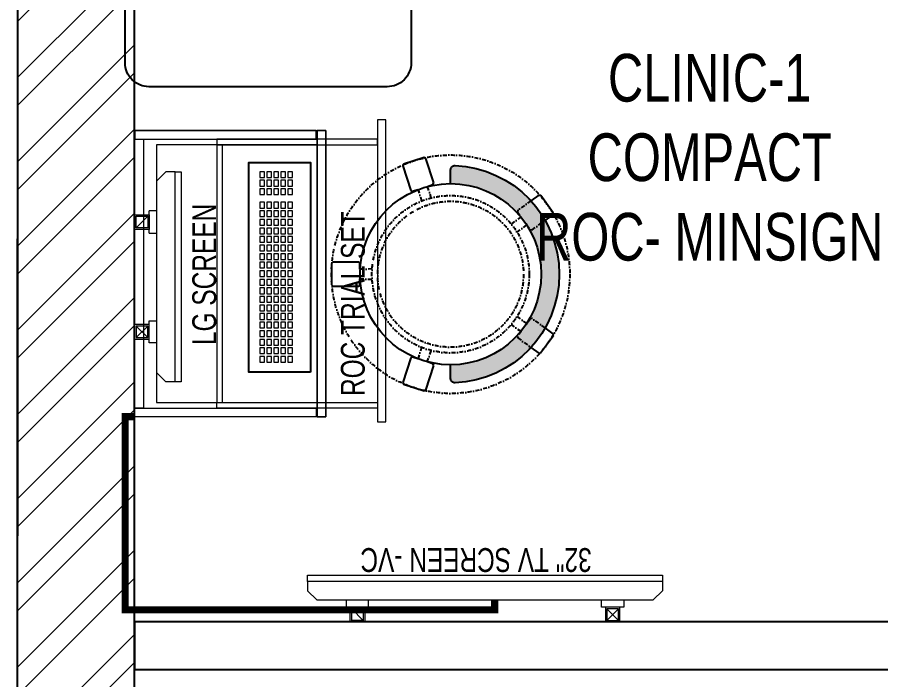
# Model space of a CAD drawing. Header units: feet. Extents: x 2845063 to 2853661, y -5473857 to -5445633.
# Drawn here: x 2845063 to 2846875, y -5453943 to -5452554 of the extents above; entities that cross this region are included whole.
import ezdxf

# ---------------------------------------------------------------- set-up
doc = ezdxf.new("R2010")
doc.units = ezdxf.units.FT
doc.header["$LTSCALE"] = 33
doc.header["$MEASUREMENT"] = 0
for name, pattern in [('ACAD_ISO03W100', [30, 12, -18]), ('DASHDOT2', [0.5, 0.25, -0.125, 0, -0.125]), ('HIDDEN', [9.524999999999995, 6.349999999999997, -3.174999999999998])]:
    doc.linetypes.add(name, pattern=pattern)
doc.layers.add('A-WALL', color=1, linetype='Continuous')
doc.layers.add('PDF_Geometry', color=7, linetype='Continuous')
for name, color, linetype, lineweight in [('Floor-Unit', 1, 'Continuous', 13), ('HATCH', 9, 'Continuous', 9), ('LENS-DIM', 252, 'Continuous', 5), ('LENS-FURNITURE', 13, 'Continuous', 9), ('LENS-PARTITION', 21, 'Continuous', 25), ('LENS-TEXT', 31, 'Continuous', 5), ('LENS_PARTITION', 21, 'Continuous', 25), ('LENS_TEXT', 31, 'Continuous', 5), ('LK-EQPMT', 3, 'Continuous', 18), ('LN-ELEVATION-1', 81, 'Continuous', 25), ('LN-ELEVATION-2', 103, 'Continuous', 20), ('LN-HATCH', 251, 'Continuous', 0), ('TV', 92, 'Continuous', 18)]:
    doc.layers.add(name, color=color, linetype=linetype, lineweight=lineweight)
doc.styles.get("Standard").update_dxf_attribs({"font": 'GILC____.TTF'})

# ---------------------------------------------------------------- blocks, each defined once
blk = doc.blocks.new('A$C5049e784')
at = {"layer": 'LN-HATCH'}
h = blk.add_hatch(dxfattribs=at)
h.set_pattern_fill('ANSI32', color=256, scale=333, angle=180)
h.set_pattern_definition([(225, (-7166785.009061094, 5286079.143391727), (88.29995930067012, -88.29995930067015), []), (225, (-7166843.875700529, 5286079.143391727), (88.29995930067012, -88.29995930067015), [])])
h.paths.add_polyline_path([(-4839.834667843767, 8599.223253980277), (-5079.767780202441, 8597.881181756966), (-5079.881211658008, 4220.447556996718), (-4839.662434860133, 4220.431769646704)])
h.paths.add_polyline_path([(-5079.918015151285, 3660.449202433229), (-5080.210143737495, -784.5507783675566), (-4814.662434860133, -784.5682303532957), (-4814.662434860133, 3660.431769646705)])
h.paths.add_polyline_path([(-5080.246947317384, -1344.550447345711), (-5080.541179140098, -5821.55305683706), (-4849.662434860133, -5821.568230353296), (-4809.662434860133, -1344.568230353296)])
h.paths.add_polyline_path([(-5080.662434860133, -7666.568230353296), (-4850.662434860133, -7666.568230353296), (-4850.662434860133, -6398.563462235034), (-5080.579099997878, -6398.55312006548)])
h.paths.add_polyline_path([(-4465.662434860132, -6112.568230353296), (-4744.662434860132, -6112.568230353296), (-4744.662434860132, -6398.568230353296), (-4465.662434860132, -6398.568230353296)])
h.paths.add_polyline_path([(641.4772786162792, 11254.10376429464), (516.4772786144167, 11254.10376429464), (516.4772786144167, 9225.431769646704), (436.4772786144166, 9225.431769646704), (436.4772786144166, 8975.431769646704), (501.4772786144167, 8975.431769646704), (501.4772786144167, 4214.431769646703), (436.4772786144166, 4214.431769646703), (436.4772786144166, 3964.431769646704), (506.4772786144167, 3964.431769646704), (506.4772786144167, -890.5682303532957), (451.4772786144167, -890.5682303532957), (451.4772786144167, -1130.568230353296), (511.4772786144166, -1130.568230353296), (511.4772786144166, -6101.568230353296), (451.4772786144167, -6101.568230353296), (451.4772786144167, -6351.568230353296), (597.4303277498111, -6351.568230353296), (691.4772786144167, -6351.568230353296), (691.4772786144167, -6101.568230353296), (641.4772786144167, -6101.568230353296)])
h.paths.add_polyline_path([(-4856.662434860133, 17980.4317696467), (-2268.522721385583, 17980.4317696467), (-2268.522721385583, 17860.4317696467), (-2148.522721385583, 17860.4317696467), (-2148.522721385583, 17980.4317696467), (506.4772786144167, 17980.4317696467), (506.4772786144167, 11254.10376429464), (641.477278615348, 11254.10376429464), (641.4772786144167, 18210.4317696467), (-5080.768199215643, 18210.4317696467), (-5080.946534873918, 9149.222628249787), (-4834.946534873918, 9149.222628249787), (-4834.662434860132, 16257.4317696467), (-2371.662434860132, 16257.4317696467), (-2371.662434860132, 16489.4317696467), (-4856.662434860133, 16489.4317696467)])
at = {"layer": 'A-WALL'}
for points in [[(-5080.662434860133, 18210.4317696467), (-5080.662434860133, 12502.4317696467), (-5080.946534873918, 9149.222628249787)], [(-4834.662434860132, 9149.222628249787), (-4834.662434860132, 12502.4317696467), (-4834.662434860132, 16257.4317696467)], [(-5080.768199215643, 11254.10376429464), (-5080.946534873918, 9149.222628249787)], [(-4834.662434860132, 9149.222628249787), (-4834.662434860132, 11254.10376429464)]]:
    blk.add_lwpolyline(points, dxfattribs=at)
blk = doc.blocks.new('MOROTISED TABLE-TRIAL SET 950x600')
at = {"layer": 'PDF_Geometry', "lineweight": 25}
blk.add_lwpolyline([(415.5923622683621, 2.18279e-11), (550.0003704861738, 2.18279e-11, 0.4142524001247118), (599.9958994225599, 50.00260162355697), (599.9958994225599, 899.9973678589085, 0.4142518501714829), (550.0003704861738, 950.0000000000218), (50.00260613718999, 950.0000000000218, 0.4142929195148918), (4.605390131e-07, 899.9973678589085), (4.605390131e-07, 50.00260162355697, 0.414163635492108), (50.00260613718999, 2.18279e-11), (415.5923622683621, 2.18279e-11)], format="xyb", dxfattribs=at)
blk = doc.blocks.new('TRIAL SET ROC')
at = {"layer": 'LENS-DIM', "ltscale": 0.5}
for points in [[(-400.3652351796627, -364.3162249757442), (-430.3652351796626, -364.3162249757442)], [(169.6347648203373, -364.3162249757442), (139.6347648203373, -364.3162249757442)]]:
    blk.add_lwpolyline(points, dxfattribs=at)
at = {"layer": 'LENS-FURNITURE'}
blk.add_lwpolyline([(-430.3652351796626, 18), (169.6347648203373, 18), (169.6347648203373, -382.3162249757443), (-430.3652351796626, -382.3162249757443)], close=True, dxfattribs=at)
at = {"layer": 'LENS-FURNITURE', "color": 146}
for points in [[(-412.3652351796627, -153.6065521437457), (-400.3652351796627, -153.6065521437457), (-400.3652351796628, -490.6065521437458), (-412.3652351796627, -490.6065521437458)], [(139.6347648203373, -153.6065521437458), (-400.3652351796627, -153.6065521437457), (-400.3652351796627, -165.6065521437457), (139.6347648203373, -165.6065521437458)], [(151.6347648203373, -153.6065521437458), (139.6347648203373, -153.6065521437458), (139.6347648203372, -490.6065521437458), (151.6347648203373, -490.6065521437458)], [(192.1347648203373, -490.6065521437458), (-440.8652351796627, -490.6065521437458), (-440.8652351796627, -508.6065521437458), (192.1347648203373, -508.6065521437458)]]:
    blk.add_lwpolyline(points, close=True, dxfattribs=at)
at = {"layer": 'LN-ELEVATION-2'}
for points in [[(-430.3652351796626, 18), (-412.3652351796627, 18), (-412.3652351796627, -362.3162249757442), (-430.3652351796626, -362.3162249757442)], [(-412.3652351796627, 18), (151.6347648203373, 18), (151.6347648203373, 0), (-412.3652351796627, 0)], [(169.6347648203373, 18), (151.6347648203373, 18), (151.6347648203373, -362.3162249757442), (169.6347648203373, -362.3162249757442)], [(169.6347648203373, -364.3162249757442), (-430.3652351796626, -364.3162249757442), (-430.3652351796626, -382.3162249757443), (169.6347648203373, -382.3162249757443)], [(169.6347648203373, -382.3162249757443), (-430.3652351796626, -382.3162249757443), (-430.3652351796626, -364.3162249757442), (169.6347648203373, -364.3162249757442)]]:
    blk.add_lwpolyline(points, close=True, dxfattribs=at)
at = {"layer": 'LN-ELEVATION-2', "linetype": 'HIDDEN', "ltscale": 100}
blk.add_lwpolyline([(-400.3652351796627, -364.3162249757442), (139.6347648203373, -364.3162249757442), (139.6347648203373, -27.35909500904381), (-400.3652351796627, -27.35909500904381)], close=True, dxfattribs=at)
at = {"insert": (-386.8645105547048, -414.1468168679739), "char_height": 50, "attachment_point": 1}
blk.add_mtext_dynamic_manual_height_columns('ROC TRIAL SET', width=625.228464345434, gutter_width=500, heights=[0], dxfattribs=at)
blk = doc.blocks.new('*U25')
at = {"layer": 'LK-EQPMT', "ltscale": 12}
blk.add_lwpolyline([(5.986879315214991, 4.914598100478997), (-5.986879315214991, 4.914598100478997), (-5.986879315214991, -4.914598100478997), (5.986879315214991, -4.914598100478997)], close=True, dxfattribs=at)
blk = doc.blocks.new('*U26')
at = {"color": 0, "linetype": 'ByBlock', "lineweight": -2}
for p in [(0, 0), (17.96063794564497, 0), (35.92127589128995, 0), (53.88191383693492, 0), (71.8425517825799, 0), (89.80318972822487, 0), (107.7638276738698, 0), (125.7244656195148, 0), (143.6851035651598, 0), (161.6457415108048, 0), (179.6063794564497, 0), (197.5670174020947, 0), (215.5276553477397, 0), (233.4882932933847, 0), (251.4489312390296, 0), (269.4095691846746, 0), (287.3702071303196, 0), (305.3308450759646, 0), (323.2914830216096, 0), (-9e-16, -14.74379430143699), (17.96063794564497, -14.74379430143699), (35.92127589128995, -14.74379430143699), (53.88191383693492, -14.74379430143699), (71.8425517825799, -14.74379430143699), (89.80318972822487, -14.74379430143699), (107.7638276738698, -14.74379430143699), (125.7244656195148, -14.74379430143699), (143.6851035651598, -14.74379430143699), (161.6457415108048, -14.74379430143699), (179.6063794564497, -14.74379430143699), (197.5670174020947, -14.74379430143699), (215.5276553477397, -14.74379430143699), (233.4882932933847, -14.74379430143699), (251.4489312390296, -14.74379430143699), (269.4095691846746, -14.74379430143699), (287.3702071303196, -14.74379430143699), (305.3308450759646, -14.74379430143699), (323.2914830216096, -14.74379430143699), (-1.8e-15, -29.48758860287398), (17.96063794564497, -29.48758860287398), (35.92127589128995, -29.48758860287398), (53.88191383693492, -29.48758860287398), (71.8425517825799, -29.48758860287398), (89.80318972822487, -29.48758860287398), (107.7638276738698, -29.48758860287398), (125.7244656195148, -29.48758860287398), (143.6851035651598, -29.48758860287398), (161.6457415108048, -29.48758860287398), (179.6063794564497, -29.48758860287398), (197.5670174020947, -29.48758860287398), (215.5276553477397, -29.48758860287398), (233.4882932933847, -29.48758860287398), (251.4489312390296, -29.48758860287398), (269.4095691846746, -29.48758860287398), (287.3702071303196, -29.48758860287398), (305.3308450759646, -29.48758860287398), (323.2914830216096, -29.48758860287398), (-2.7e-15, -44.23138290431096), (-3.6e-15, -58.97517720574795), (17.96063794564497, -44.23138290431096), (17.96063794564497, -58.97517720574795), (35.92127589128995, -44.23138290431096), (35.92127589128994, -58.97517720574795), (53.88191383693492, -44.23138290431096), (53.88191383693492, -58.97517720574795), (71.8425517825799, -44.23138290431096), (71.8425517825799, -58.97517720574795), (89.80318972822487, -44.23138290431096), (89.80318972822487, -58.97517720574795), (107.7638276738698, -44.23138290431096), (107.7638276738698, -58.97517720574795), (125.7244656195148, -44.23138290431096), (125.7244656195148, -58.97517720574795), (143.6851035651598, -44.23138290431096), (143.6851035651598, -58.97517720574795), (161.6457415108048, -44.23138290431096), (161.6457415108048, -58.97517720574795), (179.6063794564497, -44.23138290431096), (179.6063794564497, -58.97517720574795), (197.5670174020947, -44.23138290431096), (197.5670174020947, -58.97517720574795), (215.5276553477397, -44.23138290431096), (215.5276553477397, -58.97517720574795), (233.4882932933847, -44.23138290431096), (233.4882932933847, -58.97517720574795), (251.4489312390296, -44.23138290431096), (251.4489312390296, -58.97517720574795), (269.4095691846746, -44.23138290431096), (269.4095691846746, -58.97517720574795), (287.3702071303196, -44.23138290431096), (287.3702071303196, -58.97517720574795), (305.3308450759646, -44.23138290431096), (305.3308450759646, -58.97517720574795), (323.2914830216096, -44.23138290431096), (323.2914830216096, -58.97517720574795)]:
    blk.add_blockref('*U25', p, dxfattribs=at)
blk = doc.blocks.new('*U23')
at = {"layer": 'LK-EQPMT', "ltscale": 12}
blk.add_lwpolyline([(5.986879315214991, 4.914598100478997), (-5.986879315214991, 4.914598100478997), (-5.986879315214991, -4.914598100478997), (5.986879315214991, -4.914598100478997)], close=True, dxfattribs=at)
blk = doc.blocks.new('*U24')
at = {"color": 0, "linetype": 'ByBlock', "lineweight": -2}
for p in [(0, 0), (17.96063794564497, 0), (35.92127589128995, 0), (-9e-16, -14.74379430143699), (17.96063794564497, -14.74379430143699), (35.92127589128995, -14.74379430143699), (-1.8e-15, -29.48758860287398), (17.96063794564497, -29.48758860287398), (35.92127589128995, -29.48758860287398), (-2.7e-15, -44.23138290431096), (-3.6e-15, -58.97517720574795), (17.96063794564497, -44.23138290431096), (17.96063794564497, -58.97517720574795), (35.92127589128995, -44.23138290431096), (35.92127589128994, -58.97517720574795)]:
    blk.add_blockref('*U23', p, dxfattribs=at)
blk = doc.blocks.new('*U18')
at = {"ltscale": 12}
blk.add_lwpolyline([(8.040144996717572, 2.91038e-11), (8.040144996717572, 129.0940371821052), (448.0401449967176, 129.0940371821052), (448.0401449967176, 2.91038e-11)], close=True, dxfattribs=at)
for name, p in [('*U26', (35.16895717114949, 101.6202952143818)), ('*U24', (386.6121428576974, 101.6202952143818))]:
    blk.add_blockref(name, p)
blk = doc.blocks.new('CLINIC SCREEN')
at = {"layer": 'TV'}
for p, q in [((-103.1090284836336, 42.85441964946222), (-127.4114311772946, 18.55201695591665)), ((-127.4114311772946, 42.85441964946222), (-103.1090284836336, 18.55201695591665)), ((102.7052824410566, 42.85441964946222), (127.007685134602, 18.55201695591665))]:
    blk.add_line(p, q, dxfattribs=at)
at = {"layer": 'TV', "ltscale": 12}
for p, q in [((-220.0000000000082, -19.41163062257681), (-200.5883693773149, 0)), ((200.5883693773149, 0), (-200.5883693773149, 0)), ((-138.5315413423604, 0), (-138.5315413423604, 15.514207008644)), ((-138.5315413423604, 15.514207008644), (-91.98892031613741, 15.514207008644)), ((-91.98892031613741, 15.514207008644), (-91.98892031613741, 0)), ((91.98892031610741, 15.514207008644), (91.98892031610741, 0)), ((91.98892031610741, 15.514207008644), (138.5315413423595, 15.514207008644)), ((138.5315413423595, 0), (138.5315413423595, 15.514207008644)), ((219.9999999999918, -19.41163062257681), (200.5883693773149, 0)), ((-220.0000000000082, -38.82326124538668), (-220.0000000000082, -19.41163062257681)), ((219.9999999999918, -38.82326124538668), (219.9999999999918, -19.41163062257681))]:
    blk.add_line(p, q, dxfattribs=at)
at = {"layer": 'TV'}
for points in [[(-130.4492315140169, 15.51421661919448), (-100.0712281470269, 15.51421661919448), (-100.0712281470269, 45.89221998606814), (-130.4492315140169, 45.89221998606814)], [(-127.4114311772946, 18.55201695591665), (-103.1090284836336, 18.55201695591665), (-103.1090284836336, 42.85441964946222), (-127.4114311772946, 42.85441964946222)], [(130.0454854713243, 15.51421661919448), (99.66748210433435, 15.51421661919448), (99.66748210433435, 45.89221998606814), (130.0454854713243, 45.89221998606814)], [(127.007685134602, 18.55201695591665), (102.7052824410566, 18.55201695591665), (102.7052824410566, 42.85441964946222), (127.007685134602, 42.85441964946222)]]:
    blk.add_lwpolyline(points, close=True, dxfattribs=at)
at = {"layer": 'TV', "ltscale": 12}
blk.add_lwpolyline([(-220.0000000000082, -51.71278328332107), (-220.0000000000082, -38.82326124538668), (219.9999999999918, -38.82326124538668), (219.9999999999918, -51.71278328332107)], close=True, dxfattribs=at)
at = {"layer": 'Floor-Unit', "color": 0, "ltscale": 2, "insert": (5.199680584678389, -100.4085774972336), "char_height": 50, "attachment_point": 5}
blk.add_mtext_dynamic_manual_height_columns('LG SCREEN', width=466.4796511627907, gutter_width=12.5, heights=[0], dxfattribs=at)
blk = doc.blocks.new('32INCH VC FOR CLINIC')
at = {"layer": 'LK-EQPMT'}
for p, q in [((116.8909715171903, 152.5672029328125), (92.58856882341206, 128.264800239267)), ((92.58856882341206, 152.5672029328125), (116.8909715171903, 128.264800239267)), ((627.7052824404091, 152.5672029328125), (652.0076851341872, 128.264800239267))]:
    blk.add_line(p, q, dxfattribs=at)
at = {"layer": 'LK-EQPMT', "ltscale": 12}
for p, q in [((0, 90.30115266077335), (19.41163062304258, 109.7127832833503)), ((725.5883693769574, 109.7127832833503), (19.41163062304258, 109.7127832833503)), ((81.46845865808427, 109.7127832833503), (81.46845865808427, 125.2269902919943)), ((81.46845865808427, 125.2269902919943), (128.0110796838999, 125.2269902919943)), ((128.0110796838999, 125.2269902919943), (128.0110796838999, 109.7127832833503)), ((616.9889203161001, 125.2269902919943), (616.9889203161001, 109.7127832833503)), ((616.9889203161001, 125.2269902919943), (663.5315413419156, 125.2269902919943)), ((663.5315413419156, 109.7127832833503), (663.5315413419156, 125.2269902919943)), ((745, 90.30115266077335), (725.5883693769574, 109.7127832833503)), ((0, 70.88952203796362), (0, 90.30115266077335)), ((745, 70.88952203796362), (745, 90.30115266077335))]:
    blk.add_line(p, q, dxfattribs=at)
at = {"layer": 'LK-EQPMT'}
for points in [[(89.55076848529278, 125.2269999025447), (119.9287718534469, 125.2269999025447), (119.9287718534469, 155.6050032694184), (89.55076848529278, 155.6050032694184)], [(92.58856882341206, 128.264800239267), (116.8909715171903, 128.264800239267), (116.8909715171903, 152.5672029328125), (92.58856882341206, 152.5672029328125)], [(655.0454854704439, 125.2269999025447), (624.6674821041522, 125.2269999025447), (624.6674821041522, 155.6050032694184), (655.0454854704439, 155.6050032694184)], [(652.0076851341872, 128.264800239267), (627.7052824404091, 128.264800239267), (627.7052824404091, 152.5672029328125), (652.0076851341872, 152.5672029328125)]]:
    blk.add_lwpolyline(points, close=True, dxfattribs=at)
at = {"layer": 'LK-EQPMT', "ltscale": 12}
blk.add_lwpolyline([(0, 58.0000000000291), (0, 70.88952203796362), (745, 70.88952203796362), (745, 58.0000000000291)], close=True, dxfattribs=at)
at = {"layer": 'LENS-TEXT', "color": 0, "ltscale": 2, "insert": (391.1996805854142, 25.6359011628374), "char_height": 50, "attachment_point": 5}
blk.add_mtext_dynamic_manual_height_columns('32" TV SCREEN -VC', width=466.4796511627907, gutter_width=12.5, heights=[0], dxfattribs=at)
blk = doc.blocks.new('DR STOOL')
at = {"layer": 'HATCH'}
h = blk.add_hatch(dxfattribs=at)
h.set_pattern_fill('ANSI36', color=250, angle=-90.00000000000001)
h.set_pattern_definition([(315, (-227.8099174643867, 917.3997257252777), (6.173926083235043, -1.683798022700468), [7.9375, -1.587499999999999, 0, -1.587499999999999])])
edge = h.paths.add_edge_path()
edge.add_line((-190.0000000041909, 4.511094e-10), (-218.6899174675346, 4.511094e-10))
edge.add_arc((-218.6899174670689, 9.120000000388245), 9.119999999940092, 177.6119845363388, 269.9999999996136, ccw=False)
edge.add_arc((-1.8626451e-09, 3.565219e-10), 228.000000002257, 2.3880154632688004, 177.6119845367313, ccw=False)
edge.add_arc((218.6899174633436, 9.120000000497384), 9.120000000051716, -90.00000000034493, 2.3880154629299, ccw=False)
edge.add_line((218.6899174633436, 4.511094e-10), (190, 4.511094e-10))
edge.add_arc((-1.8626451e-09, 4.511094e-10), 190.000000001979, -1.27e-14, 180)
at = {"layer": 'LN-ELEVATION-1', "color": 1, "ltscale": 100}
for p, q in [((-128.6221585394814, 215.4841044476634), (-165.2704676063731, 189.0243927398114)), ((-124.7228340068832, 214.8545704018979), (-128.6221585394814, 215.4841044476634)), ((-112.6981821293011, 198.1996966340157), (-124.7228340068832, 214.8545704018979)), ((124.7553772013634, 214.9803744515593), (112.5488144652918, 198.2845540212292)), ((128.7014972954057, 215.5933048763618), (124.7553772013634, 214.9803744515593)), ((128.7014972954057, 215.5933048763618), (124.7553772013634, 214.9803744515593)), ((165.1911288509145, 188.915192311113), (128.7014972954057, 215.5933048763618)), ((165.1911288509145, 188.915192311113), (128.7014972954057, 215.5933048763618)), ((-165.2704676063731, 189.0243927398114), (-165.9069543029182, 185.0820035930228)), ((-165.9069543029182, 185.0820035930228), (-153.8003208162263, 168.3135803133482)), ((153.6734594982117, 168.4294150282658), (165.7973639420234, 185.0121775862135)), ((165.7973639420234, 185.0121775862135), (165.1911288509145, 188.915192311113)), ((165.7973639420234, 185.0121775862135), (165.1911288509145, 188.915192311113)), ((-191.2928382232785, -35.45407700946089), (-242.9550312487409, -52.24013893969095)), ((-187.9259491492994, -37.1695928365807), (-191.2928382232785, -35.45407700946089)), ((191.3981811110861, -35.27656588272658), (188.0651108901948, -36.96233201187715)), ((243.0100176925771, -52.21682526778022), (191.3981811110861, -35.27656588272658)), ((-242.9550312487409, -52.24013893969095), (-244.7482102331705, -55.75945052818861)), ((-184.1424400564283, -48.81403796559607), (-187.9259491492994, -37.1695928365807)), ((188.0651108901948, -36.96233201187715), (184.0504167033359, -49.19388854173303)), ((244.8123673382215, -55.78040257930116), (243.0100176925771, -52.21682526778022)), ((-244.7482102331705, -55.75945052818861), (-230.7800458371639, -98.74904560100549)), ((-173.8639617776498, -80.4479453730819), (-177.8421125086024, -68.2044548037811)), ((177.6922140880488, -68.56540505095472), (173.8739495249465, -80.1985000452405)), ((230.715890809428, -98.7280946081737), (244.8123673382215, -55.78040257930116)), ((-227.2218665438704, -100.5620286722478), (-175.5596735184081, -83.7759667420105)), ((-175.5596735184081, -83.7759667420105), (-173.8639617776498, -80.4479453730819)), ((173.8739495249465, -80.1985000452405), (175.5794035866856, -83.5704969359358)), ((175.5794035866856, -83.5704969359358), (227.1912401677109, -100.5107563209894)), ((-230.7800458371639, -98.74904560100549), (-227.2218665438704, -100.5620286722478)), ((227.1912401677109, -100.5107563209894), (230.715890809428, -98.7280946081737)), ((-22.72193054761737, -190.2142363802995), (-25.39390889601782, -192.886214728569)), ((-25.39390889601782, -192.886214728569), (-25.39390889601782, -247.2070584567482)), ((-10.47823652112856, -190.2142363802995), (-22.72193054761737, -190.2142363802995)), ((22.78362171910703, -190.2142363802995), (9.910054048988968, -190.2142363802995)), ((25.42475448176265, -192.8553691428751), (22.78362171910703, -190.2142363802995)), ((25.42475448176265, -247.1762128710543), (25.42475448176265, -192.8553691428751)), ((-25.39390889601782, -247.2070584567482), (-22.60096735274419, -250)), ((-22.60096735274419, -250), (22.60096735274419, -250)), ((22.60096735274419, -250), (25.42475448176265, -247.1762128710543))]:
    blk.add_line(p, q, dxfattribs=at)
at = {"layer": 'LN-ELEVATION-1', "linetype": 'DASHDOT2'}
for p, q in [((-92.92521573789418, 170.8129362839827), (-112.6981821293011, 198.1996966340157)), ((112.5488144652918, 198.2845540212292), (92.69529851106927, 171.1294289919315)), ((-153.8003208162263, 168.3135803133482), (-134.1093360339291, 141.0403694751003)), ((-103.4542870586738, 159.9154408004979), (-93.52748446213081, 167.0824927485227)), ((-93.52748446213081, 167.0824927485227), (-92.92521573789418, 170.8129362839827)), ((92.69529851106927, 171.1294289919315), (93.26858203159645, 167.4385604566923)), ((93.26858203159645, 167.4385604566923), (103.6608748426661, 159.8406005539291)), ((133.7372852512635, 141.1612321265929), (153.6734594982117, 168.4294150282658)), ((-130.4219571123831, 140.4450534014686), (-119.9844727469608, 147.9808124662595)), ((-119.9844727469608, 147.9808124662595), (-105.3687285655178, 126.9741353208374)), ((-88.15393704269081, 139.4771787207864), (-103.4542870586738, 159.9154408004979)), ((103.6608748426661, 159.8406005539291), (88.19885099539533, 139.4487815762331)), ((105.4096150295809, 126.94019481352), (120.1194891873747, 147.8074627162714)), ((120.1194891873747, 147.8074627162714), (130.0033113472163, 140.5812532722048)), ((-134.1093360339291, 141.0403694751003), (-130.4219571123831, 140.4450534014686)), ((130.0033113472163, 140.5812532722048), (133.7372852512635, 141.1612321265929)), ((-159.954806596972, -40.49024384317454), (-184.1424400564283, -48.81403796559607)), ((184.0504167033359, -49.19388854173303), (159.8786162491887, -40.79004861696012)), ((-177.8421125086024, -68.2044548037811), (-153.4148110738024, -60.73628028803068)), ((153.3006618716754, -61.02382378749462), (177.6922140880488, -68.56540505095472)), ((-10.92024635523557, -164.6382343793375), (-10.47823652112856, -190.2142363802995)), ((9.910054048988968, -190.2142363802995), (10.35584833659231, -164.674698740353))]:
    blk.add_line(p, q, dxfattribs=at)
at = {"layer": 'LN-ELEVATION-1', "color": 1, "ltscale": 100}
blk.add_lwpolyline([(-190.0000000023283, 0), (-218.6899174656719, 0, -0.4264743413925903), (-227.8019973598421, 9.5, -0.959166304662544), (227.8019973593764, 9.5, -0.4264743413925903), (218.6899174647406, 0), (190.0000000013969, 0)], format="xyb", dxfattribs=at)
at = {"layer": 'LN-ELEVATION-1', "linetype": 'DASHDOT2'}
for radius in [250, 165, 153]:
    blk.add_circle((0, 0), radius, dxfattribs=at)
at = {"layer": 'LN-ELEVATION-1', "color": 1, "ltscale": 100}
blk.add_circle((0, 0), 190, dxfattribs=at)

msp = doc.modelspace()

# ---------------------------------------------------------------- linework, layer by layer
at = {"color": 13, "linetype": 'ACAD_ISO03W100', "ltscale": 0.01, "const_width": 15}
msp.add_lwpolyline([(2845309.821170285, -5453391.442182065), (2845289.462075263, -5453391.442182065), (2845289.462075271, -5453796.498241463), (2846064.462075267, -5453796.498241463), (2846064.462075267, -5453775.606021486)], dxfattribs=at)
at = {"layer": 'LENS-PARTITION'}
msp.add_lwpolyline([(2846984.288045306, -5453821.498241471), (2845309.288045306, -5453821.498241471), (2845309.288045306, -5453921.498241471), (2846984.288045306, -5453921.498241471)], close=True, dxfattribs=at)

# ---------------------------------------------------------------- block references
for name, p, rotation in [('TRIAL SET ROC', (2845327.821170285, -5452961.076946886), 90), ('*U18', (2845678.094239905, -5453306.296511057), 90), ('32INCH VC FOR CLINIC', (2846416.724961884, -5453665.893238202), 180)]:
    msp.add_blockref(name, p, dxfattribs=dict(rotation=rotation))
at = {"layer": 'LENS-DIM', "color": 2}
msp.add_blockref('A$C5049e784', (2850143.950480166, -5463843.102005764), dxfattribs=at)
at = {"layer": 'LENS-FURNITURE', "xscale": -1, "rotation": 180}
msp.add_blockref('MOROTISED TABLE-TRIAL SET 950x600', (2845289.320943504, -5451749.440192579), dxfattribs=at)
at = {"layer": 'LENS-FURNITURE', "rotation": 270}
msp.add_blockref('DR STOOL', (2845972.134775906, -5453092.58659018), dxfattribs=at)
at = {"layer": 'LENS_PARTITION', "rotation": 90}
msp.add_blockref('CLINIC SCREEN', (2845355.180265292, -5453098.244914265), dxfattribs=at)

# ---------------------------------------------------------------- texts
at = {"layer": 'LENS_TEXT', "linetype": 'Continuous', "ltscale": 3, "insert": (2846515.804796177, -5452848.01044769), "char_height": 100, "attachment_point": 5}
msp.add_mtext_dynamic_manual_height_columns('CLINIC-1 COMPACT ROC- MINSIGN', width=730.5073781448633, gutter_width=0.9999999999999992, heights=[0], dxfattribs=at)

doc.saveas('drawing.dxf')
